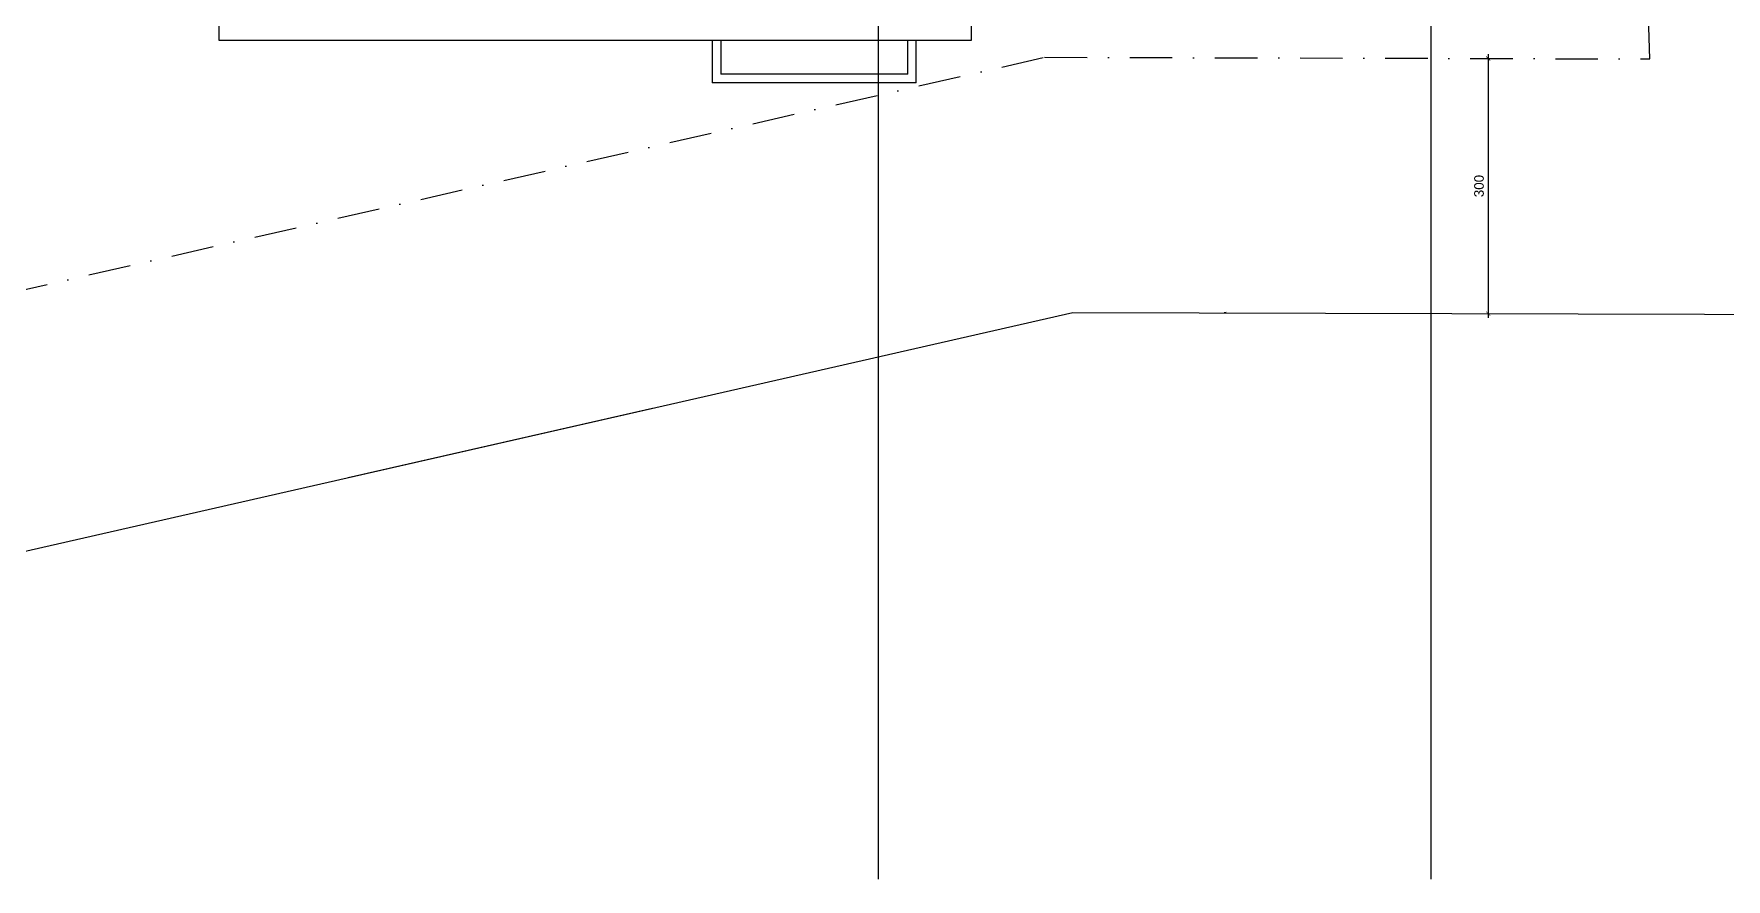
# Model space of a CAD drawing. Header units: centimetres. Extents: x 96271 to 179142, y 9855 to 112216.
# Drawn here: x 128659 to 130649, y 50189 to 51183 of the extents above; entities that cross this region are included whole.
import ezdxf

# ---------------------------------------------------------------- set-up
doc = ezdxf.new("R2010")
doc.units = ezdxf.units.CM
doc.header["$LTSCALE"] = 100
doc.header["$MEASUREMENT"] = 0
doc.header["$PDSIZE"] = 0.2
doc.linetypes.add('DASHDOT', pattern=[1, 0.5, -0.25, 0, -0.25])
doc.layers.get('0').update_dxf_attribs({"linetype": 'CONTINUOUS'})
doc.layers.get('DEFPOINTS').update_dxf_attribs({"linetype": 'CONTINUOUS'})
for name, color, linetype in [('A-Dim', 2, 'CONTINUOUS'), ('A-Otln-Lot Limit', 4, 'CONTINUOUS'), ('A-Patt', 8, 'CONTINUOUS'), ('A-Setback', 3, 'DASHDOT'), ('A-Wall-Prht', 2, 'CONTINUOUS')]:
    doc.layers.add(name, color=color, linetype=linetype)
doc.layers.add('A-Sect-Iden', color=191, linetype='CONTINUOUS', lineweight=25)
doc.styles.get("Standard").update_dxf_attribs({"font": 'arial.ttf'})
doc.dimstyles.new('1-50', dxfattribs={"dimtxt": 11.25, "dimasz": 5, "dimexe": 5, "dimexo": 5, "dimgap": 5, "dimtad": 1, "dimdec": 1, "dimrnd": 0.5, "dimzin": 12, "dimdsep": 46, "dimtxsty": 'Standard', "dimblk": 'ARCHTICK', "dimcen": 0.09, "dimdle": 5, "dimadec": 0, "dimazin": 3, "dimtfac": 1, "dimtdec": 1, "dimtix": 1, "dimtofl": 0, "dimtmove": 1, "dimatfit": 3, "dimfxl": 5, "dimtolj": 1, "dimtzin": 0, "dimarcsym": 0})

# ---------------------------------------------------------------- blocks, each defined once
blk = doc.blocks.new('_ArchTick')
at = {"color": 0, "linetype": 'ByBlock', "const_width": 0.15}
blk.add_lwpolyline([(-0.5, -0.5), (0.5, 0.5)], dxfattribs=at)
blk = doc.blocks.new('*D263')
at = {"layer": 'A-Dim', "color": 0, "lineweight": -2, "transparency": 16777216}
blk.add_line((130368.9, 51158.9), (130368.9, 50848.9), dxfattribs=at)
at = {"layer": 'DEFPOINTS', "color": 0, "transparency": 16777216}
for p in [(130368.9, 51153.9), (130368.9, 50853.9), (130368.9, 50853.9)]:
    blk.add_point(p, dxfattribs=at)
at = {"layer": 'A-Dim', "color": 0, "lineweight": -2, "transparency": 16777216, "xscale": 5, "yscale": 5, "zscale": 5}
for p, rotation in [((130368.9, 51153.9), 90), ((130368.9, 50853.9), 270)]:
    blk.add_blockref('_ArchTick', p, dxfattribs=dict(at, rotation=rotation))
at = {"layer": 'A-Dim', "color": 0, "transparency": 16777216, "insert": (130358.2, 51003.9), "char_height": 11.25, "attachment_point": 5, "rotation": 90}
blk.add_mtext('\\A1;300', dxfattribs=at)

msp = doc.modelspace()

# ---------------------------------------------------------------- linework, layer by layer
at = {"layer": 'A-Otln-Lot Limit'}
msp.add_lwpolyline([(126965.712, 50479.123), (127206.535, 50394.564), (127669.865, 50351.712), (129880.741, 50855.19), (131068.865, 50851.94), (130904.471, 56012.018), (130151.894, 56776.773), (130222.083, 57217.518), (129747.22, 57140.456), (129010.375, 57171.007), (128361.687, 57204.5), (127783.533, 57219.682), (127242.113, 56719.747), (127087.264, 56618.541), (126965.712, 50479.08)], dxfattribs=at)
at = {"layer": 'A-Patt'}
for p, q in [((129456.559, 51175.329), (129456.559, 51125.329)), ((129466.559, 51175.329), (129466.559, 51135.329)), ((129686.559, 51135.329), (129686.559, 51175.329)), ((129696.559, 51125.329), (129696.559, 51175.329)), ((129696.559, 51125.329), (129456.559, 51125.329)), ((129686.559, 51135.329), (129466.559, 51135.329)), ((129028.593, 50661.132), (129386.559, 50742.651))]:
    msp.add_line(p, q, dxfattribs=at)
msp.add_lwpolyline([(130060.741, 50855.19), (130058.604, 50854.704)], dxfattribs=at)
at = {"layer": 'A-Sect-Iden'}
for p, q in [((129651.559, 53927.158), (129651.559, 50188.999)), ((130301.559, 53927.158), (130301.559, 50188.999))]:
    msp.add_line(p, q, dxfattribs=at)
at = {"layer": 'A-Setback'}
msp.add_lwpolyline([(130559.009, 51153.336), (130410.95, 55800.674), (129618.405, 56606.045), (129624.608, 56644.996), (128745.22, 56680.475), (127970.463, 56711.734), (127582.107, 56353.135), (127469.619, 50671.512), (127649.878, 50654.841), (129847.419, 51155.283)], close=True, dxfattribs=at)
at = {"layer": 'A-Wall-Prht'}
msp.add_lwpolyline([(128876.559, 51335.329), (128876.559, 51175.329), (129761.559, 51175.329), (129761.559, 51275.329)], dxfattribs=at)

# ---------------------------------------------------------------- dimensions: what is measured, and where the dimension line sits
at = {"layer": 'A-Dim'}
dim = msp.add_aligned_dim(p1=(130368.921, 51153.856), p2=(130368.921, 50853.855), distance=0, dimstyle='1-50', override={"dimse1": 1, "dimse2": 1}, dxfattribs=at)
dim.commit()
dim.dimension.update_dxf_attribs({"geometry": '*D263', "text_midpoint": (130358.173, 51003.855)})

doc.saveas('drawing.dxf')
